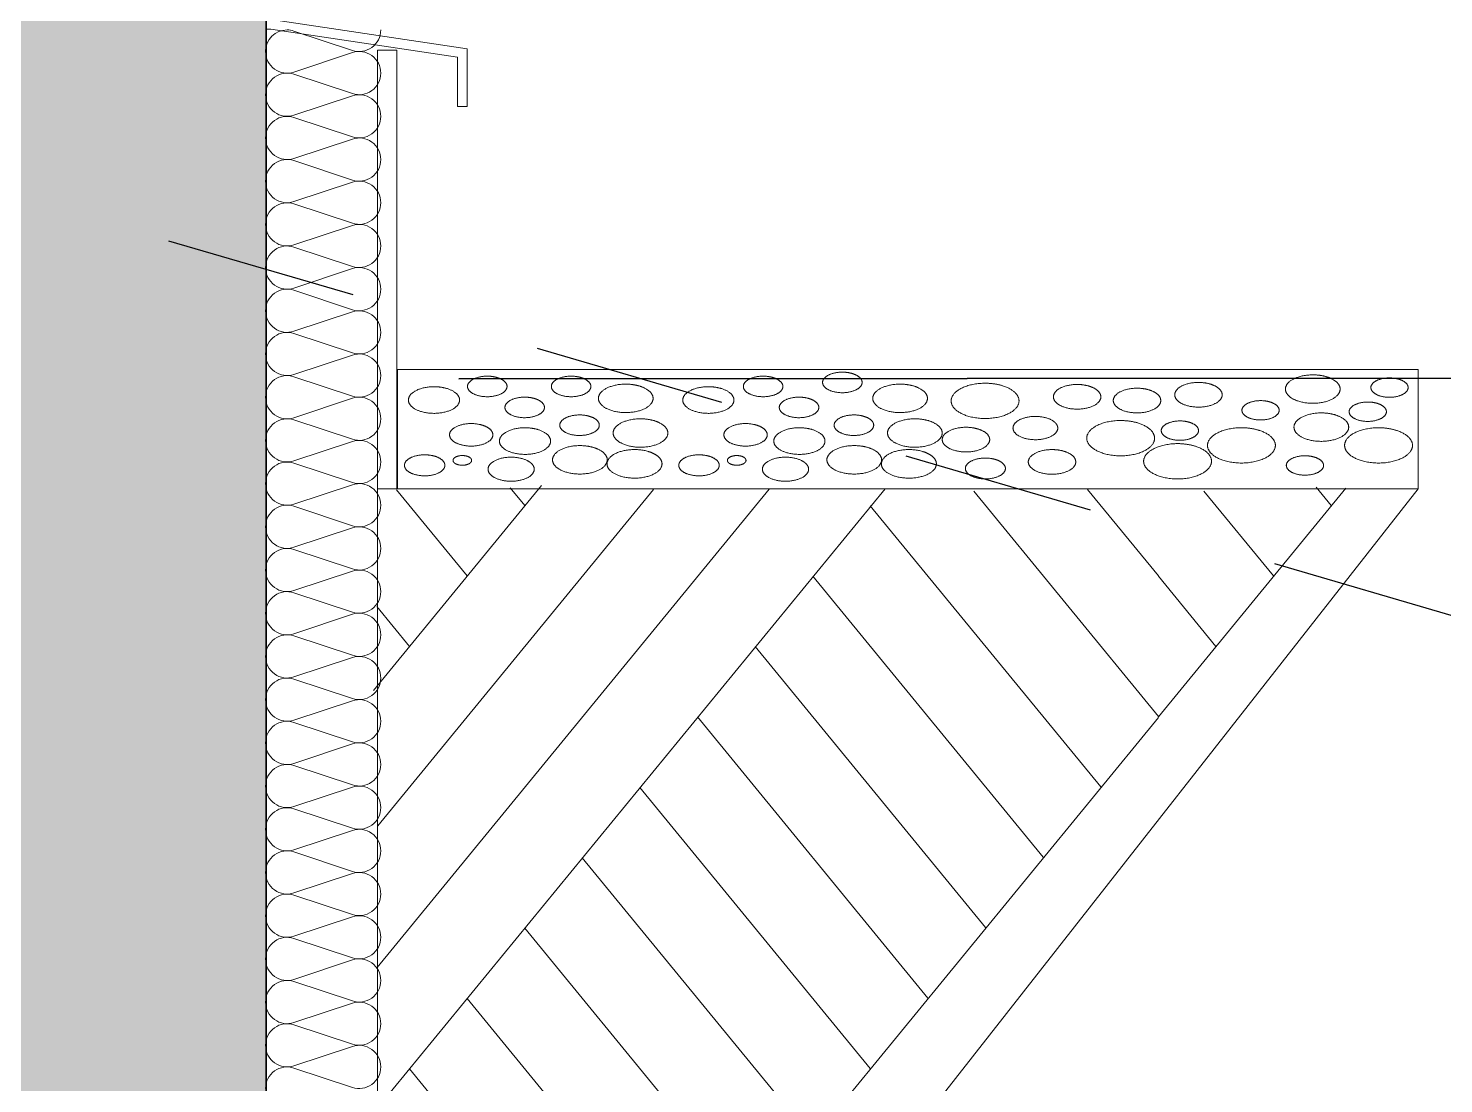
# Model space of a CAD drawing. Header units: metres. Extents: x 1838950 to 1842843, y 5171318 to 5174224.
# Drawn here: x 1841251.229 to 1841251.966, y 5171388.146 to 5171388.695 of the extents above; entities that cross this region are included whole.
import ezdxf

# ---------------------------------------------------------------- set-up
doc = ezdxf.new("R2010")
doc.units = ezdxf.units.M
doc.header["$LTSCALE"] = 0.0254
doc.linetypes.add('Style de ligne -1', pattern=[0.83328, 0.41656, -0.41672])
doc.layers.add('00 CHAZAL Coupe A.5', color=7, linetype='Continuous', lineweight=18)
pattern_1 = [(50.65305361774082, (8059.757221332406, -2728.567704676524), (-1.509903313490213e-14, -0.5122827593257352), [0.4731751334219834, -0.1892700533688393]), (50.65305361774082, (8059.757940061264, -2728.713443928244), (-1.509903313490213e-14, -0.5122827593257352), [0.6613115713791904, -0.001133615411632309]), (50.65305361774082, (8059.757221332406, -2728.641013378045), (-1.509903313490213e-14, -0.5122827593257352), [0.5678101601064032, -0.09463502668441956]), (50.65305361774082, (8059.757221332406, -2728.494395975003), (-1.509903313490213e-14, -0.5122827593257352), [0.3785401067375638, -0.2839050800532589]), (-50.65305361774424, (8059.937221332407, -2728.201161168918), (-1.521005543736464e-14, -0.5122827593257351), [0.04731751334215243, -0.6151276734486701]), (-50.65305361774424, (8059.877221332406, -2728.201161168918), (-1.521005543736464e-14, -0.5122827593257351), [0.09463502668433356, -0.5678101601064891]), (-50.65305361774424, (8059.817402645686, -2728.201161168918), (-1.521005543736464e-14, -0.5122827593257351), [0.1416665635761309, -0.5207786232146918]), (-50.65305361774424, (8059.757221332406, -2728.201161168918), (-1.521005543736464e-14, -0.5122827593257351), [0.189270053368868, -0.4731751334219547]), (50.65305361774082, (8060.057940061264, -2728.713443928244), (-1.509903313490213e-14, -0.5122827593257352), [0.1881364379569775, -0.4743087488338453]), (50.65305361774082, (8060.117940061264, -2728.713443928244), (-1.509903313490213e-14, -0.5122827593257352), [0.0935014112725578, -0.5689437755182649]), (50.65305361774082, (8059.997940061263, -2728.713443928244), (-1.509903313490213e-14, -0.5122827593257352), [0.2827714646414258, -0.3796737221493969]), (-50.65305361774424, (8060.147221332405, -2728.237815519679), (-1.521005543736464e-14, -0.5122827593257351), [0.04731751334223851, -0.6151276734485842]), (-50.65305361774424, (8060.117221332406, -2728.27446987044), (-1.509903313490213e-14, -0.5122827593257352), [0.09463502668444836, -0.5678101601063745]), (-50.65305361774424, (8060.087221332406, -2728.3111242212), (-1.521005543736464e-14, -0.5122827593257351), [0.1419525400266581, -0.5204926467641646]), (-50.65305361774424, (8060.057221332406, -2728.347778571961), (-1.521005543736464e-14, -0.5122827593257351), [0.1892700533688393, -0.4731751334219833]), (-50.65305361774424, (8060.027221332407, -2728.384432922721), (-1.521005543736464e-14, -0.5122827593257351), [0.1892700533688393, -0.4731751334219833]), (-50.65305361774424, (8059.997221332408, -2728.421087273482), (-1.521005543736464e-14, -0.5122827593257351), [0.1892700533688393, -0.4731751334219833]), (-50.65305361774424, (8059.967221332406, -2728.457741624243), (-1.521005543736464e-14, -0.5122827593257351), [0.1892700533688393, -0.4731751334219833]), (-50.65305361774424, (8059.757221332406, -2728.27446987044), (-1.521005543736464e-14, -0.5122827593257351), [0.1419525400265721, -0.5204926467642507]), (-50.65305361774424, (8059.937221332407, -2728.494395975003), (-1.521005543736464e-14, -0.5122827593257351), [0.1892700533688393, -0.4731751334219833]), (-50.65305361774424, (8059.757221332406, -2728.347778571961), (-1.521005543736464e-14, -0.5122827593257351), [0.09463502668436224, -0.5678101601064605]), (-50.65305361774424, (8059.907221332406, -2728.531050325763), (-1.521005543736464e-14, -0.5122827593257351), [0.189270053368868, -0.4731751334219547]), (-50.65305361774424, (8059.757221332406, -2728.421026853873), (-1.521005543736464e-14, -0.5122827593257351), [0.04735163323086336, -0.6150935535599593]), (-50.65305361774424, (8059.877233693841, -2728.567689573179), (-1.521005543736464e-14, -0.5122827593257351), [0.1881171744056359, -0.4743280123851868]), (-50.65305361774424, (8059.757221332406, -2728.494274046663), (-1.521005543736464e-14, -0.5122827593257351), [7.868063800792081e-05, -0.6623665061528148]), (-50.65305361774424, (8059.847249837937, -2728.604324198891), (-1.521005543736464e-14, -0.5122827593257351), [0.1407969775376725, -0.5216482092531503]), (-50.65305361774424, (8059.817229476649, -2728.641003427315), (-1.509903313490213e-14, -0.5122827593257352), [0.09350156426443379, -0.5689436225263891]), (-50.65305361774424, (8059.787226584606, -2728.677661311606), (-1.521005543736464e-14, -0.5122827593257351), [0.04618813863281792, -0.6162570481580049])]

# ---------------------------------------------------------------- blocks, each defined once
blk = doc.blocks.new('Groupe-1873-1')
at = {"layer": '00 CHAZAL Coupe A.5', "color": 7, "linetype": 'Continuous', "lineweight": 13, "flags": 128}
blk.add_lwpolyline([(1841251.952951899, 5171388.455577807), (1841251.421362601, 5171388.455577807), (1841251.421362601, 5171388.517577806), (1841251.952951899, 5171388.517577806)], close=True, dxfattribs=at)
at = {"layer": '00 CHAZAL Coupe A.5', "color": 7, "linetype": 'Continuous', "lineweight": 13}
for points, knots in [([(1841251.472406542, 5171388.513681469), (1841251.469905363, 5171388.514285852), (1841251.464410933, 5171388.514032044), (1841251.459896663, 5171388.512383666), (1841251.457572145, 5171388.509782403), (1841251.458060234, 5171388.506925261), (1841251.461230145, 5171388.504577806), (1841251.466232503, 5171388.503369041), (1841251.471726933, 5171388.503622849), (1841251.476241203, 5171388.505271226), (1841251.478565721, 5171388.50787249), (1841251.478077633, 5171388.510729633), (1841251.474907721, 5171388.513077087), (1841251.472406542, 5171388.513681469)], [0, 0, 0, 0.08333333200956265, 0.1666666640191253, 0.249999996028688, 0.3333333280382506, 0.4166666600478131, 0.4999999920573758, 0.5833333240669385, 0.6666666560765011, 0.7499999880860637, 0.8333333200956264, 0.916666652105189, 1, 1, 1]), ([(1841251.516070702, 5171388.513681469), (1841251.513569523, 5171388.514285852), (1841251.508075094, 5171388.514032044), (1841251.503560823, 5171388.512383666), (1841251.501236305, 5171388.509782403), (1841251.501724394, 5171388.506925261), (1841251.504894304, 5171388.504577806), (1841251.509896663, 5171388.503369041), (1841251.515391093, 5171388.503622849), (1841251.519905363, 5171388.505271226), (1841251.522229881, 5171388.50787249), (1841251.521741793, 5171388.510729633), (1841251.518571881, 5171388.513077087), (1841251.516070702, 5171388.513681469)], [0, 0, 0, 0.08333333066026849, 0.166666661320537, 0.2499999919808055, 0.333333322641074, 0.4166666533013425, 0.4999999839616111, 0.5833333146218798, 0.6666666452821484, 0.749999975942417, 0.8333333066026855, 0.9166666372629539, 1, 1, 1]), ([(1841251.61607306, 5171388.513681469), (1841251.613571881, 5171388.514285852), (1841251.608077452, 5171388.514032044), (1841251.603563181, 5171388.512383666), (1841251.601238663, 5171388.509782403), (1841251.601726752, 5171388.506925261), (1841251.604896663, 5171388.504577806), (1841251.609899021, 5171388.503369041), (1841251.615393451, 5171388.503622849), (1841251.619907721, 5171388.505271226), (1841251.622232239, 5171388.50787249), (1841251.621744151, 5171388.510729633), (1841251.618574239, 5171388.513077087), (1841251.61607306, 5171388.513681469)], [0, 0, 0, 0.0833333313349158, 0.1666666626698316, 0.2499999940047475, 0.3333333253396632, 0.416666656674579, 0.4999999880094948, 0.5833333193444106, 0.6666666506793264, 0.7499999820142422, 0.8333333133491581, 0.9166666446840738, 1, 1, 1]), ([(1841251.657323487, 5171388.515774576), (1841251.654822308, 5171388.516378959), (1841251.649327878, 5171388.51612515), (1841251.644813608, 5171388.514476772), (1841251.64248909, 5171388.511875509), (1841251.642977179, 5171388.509018367), (1841251.64614709, 5171388.506670913), (1841251.651149448, 5171388.505462146), (1841251.656643878, 5171388.505715956), (1841251.661158148, 5171388.507364334), (1841251.663482666, 5171388.509965596), (1841251.662994578, 5171388.51282274), (1841251.659824666, 5171388.515170192), (1841251.657323487, 5171388.515774576)], [0, 0, 0, 0.08333333200956265, 0.1666666640191253, 0.249999996028688, 0.3333333280382506, 0.4166666600478132, 0.4999999920573759, 0.5833333240669385, 0.6666666560765012, 0.7499999880860639, 0.8333333200956266, 0.9166666521051893, 1, 1, 1]), ([(1841251.90376971, 5171388.514226995), (1841251.900282933, 5171388.51503284), (1841251.892693981, 5171388.514615454), (1841251.886523082, 5171388.512280831), (1841251.883423725, 5171388.508654532), (1841251.884226381, 5171388.504708222), (1841251.888715976, 5171388.501499309), (1841251.895689529, 5171388.499887622), (1841251.903278481, 5171388.500305008), (1841251.909449379, 5171388.50263963), (1841251.912548736, 5171388.506265929), (1841251.911746081, 5171388.510212239), (1841251.907256486, 5171388.513421152), (1841251.90376971, 5171388.514226995)], [0, 0, 0, 0.08333333193764914, 0.1666666638752983, 0.2499999958129474, 0.3333333277505966, 0.4166666596882458, 0.4999999916258951, 0.5833333235635444, 0.6666666555011936, 0.749999987438843, 0.8333333193764922, 0.9166666513141415, 1, 1, 1]), ([(1841251.443215086, 5171388.508524519), (1841251.43972831, 5171388.50892744), (1841251.432914196, 5171388.507812173), (1841251.428085359, 5171388.505074629), (1841251.426535681, 5171388.50144833), (1841251.428680397, 5171388.497904941), (1841251.433944831, 5171388.495393911), (1841251.440918384, 5171388.494588067), (1841251.447732498, 5171388.495703335), (1841251.452561335, 5171388.498440879), (1841251.454111013, 5171388.502067178), (1841251.451966298, 5171388.505610567), (1841251.446701863, 5171388.508121598), (1841251.443215086, 5171388.508524519)], [0, 0, 0, 0.08333333286809158, 0.1666666657361832, 0.2499999986042747, 0.3333333314723662, 0.4166666643404577, 0.4999999972085493, 0.5833333300766409, 0.6666666629447324, 0.7499999958128241, 0.8333333286809158, 0.9166666615490073, 1, 1, 1]), ([(1841251.586099776, 5171388.508524519), (1841251.582612999, 5171388.50892744), (1841251.575798886, 5171388.507812173), (1841251.570970048, 5171388.505074629), (1841251.56942037, 5171388.50144833), (1841251.571565086, 5171388.497904941), (1841251.576829521, 5171388.495393911), (1841251.583803074, 5171388.494588067), (1841251.590617187, 5171388.495703335), (1841251.595446024, 5171388.498440879), (1841251.596995702, 5171388.502067178), (1841251.594850987, 5171388.505610567), (1841251.589586552, 5171388.508121598), (1841251.586099776, 5171388.508524519)], [0, 0, 0, 0.0833333323556659, 0.1666666647113318, 0.2499999970669977, 0.3333333294226636, 0.4166666617783296, 0.4999999941339956, 0.5833333264896615, 0.6666666588453274, 0.7499999912009934, 0.8333333235566593, 0.9166666559123252, 1, 1, 1]), ([(1841251.779608532, 5171388.509448142), (1841251.776509175, 5171388.510052525), (1841251.769978672, 5171388.50948766), (1841251.764866224, 5171388.507300517), (1841251.762541707, 5171388.50407714), (1841251.763627973, 5171388.500681232), (1841251.767833957, 5171388.498022721), (1841251.77403267, 5171388.496813956), (1841251.780563173, 5171388.497378821), (1841251.78567562, 5171388.499565964), (1841251.788000139, 5171388.50278934), (1841251.786913873, 5171388.506185248), (1841251.782707888, 5171388.508843759), (1841251.779608532, 5171388.509448142)], [0, 0, 0, 0.08333333475563137, 0.1666666695112627, 0.250000004266894, 0.3333333390225254, 0.4166666737781567, 0.5000000085337882, 0.5833333432894197, 0.6666666780450511, 0.7500000128006824, 0.8333333475563139, 0.9166666823119455, 1, 1, 1]), ([(1841251.810794615, 5171388.507502197), (1841251.807695258, 5171388.50810658), (1841251.801164756, 5171388.507541713), (1841251.796052308, 5171388.505354571), (1841251.79372779, 5171388.502131194), (1841251.794814056, 5171388.498735285), (1841251.79902004, 5171388.496076776), (1841251.805218753, 5171388.494868009), (1841251.811749256, 5171388.495432876), (1841251.816861704, 5171388.497620018), (1841251.819186222, 5171388.500843395), (1841251.818099957, 5171388.504239304), (1841251.813893972, 5171388.506897814), (1841251.810794615, 5171388.507502197)], [0, 0, 0, 0.08333333389588185, 0.1666666677917637, 0.2500000016876456, 0.3333333355835274, 0.4166666694794093, 0.5000000033752912, 0.5833333372711731, 0.6666666711670549, 0.7500000050629368, 0.8333333389588187, 0.9166666728547005, 1, 1, 1]), ([(1841251.842794615, 5171388.510502197), (1841251.839695258, 5171388.51110658), (1841251.833164755, 5171388.510541714), (1841251.828052308, 5171388.508354572), (1841251.82572779, 5171388.505131194), (1841251.826814056, 5171388.501735286), (1841251.83102004, 5171388.499076775), (1841251.837218753, 5171388.49786801), (1841251.843749256, 5171388.498432876), (1841251.848861704, 5171388.500620018), (1841251.851186222, 5171388.503843394), (1841251.850099957, 5171388.507239304), (1841251.845893972, 5171388.509897814), (1841251.842794615, 5171388.510502197)], [0, 0, 0, 0.08333333389588185, 0.1666666677917637, 0.2500000016876456, 0.3333333355835274, 0.4166666694794093, 0.5000000033752912, 0.5833333372711731, 0.6666666711670549, 0.7500000050629368, 0.8333333389588187, 0.9166666728547005, 1, 1, 1]), ([(1841251.491897881, 5171388.502760571), (1841251.489396702, 5171388.503364955), (1841251.483902273, 5171388.503111146), (1841251.479388002, 5171388.501462769), (1841251.477063484, 5171388.498861506), (1841251.477551573, 5171388.496004362), (1841251.480721484, 5171388.493656909), (1841251.485723842, 5171388.492448142), (1841251.491218272, 5171388.492701952), (1841251.495732542, 5171388.494350328), (1841251.49805706, 5171388.496951591), (1841251.497568972, 5171388.499808735), (1841251.49439906, 5171388.502156189), (1841251.491897881, 5171388.502760571)], [0, 0, 0, 0.08333333400798004, 0.1666666680159601, 0.2500000020239401, 0.3333333360319202, 0.4166666700399002, 0.5000000040478801, 0.5833333380558602, 0.6666666720638402, 0.7500000060718203, 0.8333333400798002, 0.9166666740877801, 1, 1, 1]), ([(1841251.930969661, 5171388.50018032), (1841251.928645143, 5171388.500784703), (1841251.923456701, 5171388.500622759), (1841251.919119093, 5171388.499133497), (1841251.916794575, 5171388.496715966), (1841251.917106001, 5171388.494017937), (1841251.919969925, 5171388.491762349), (1841251.924618961, 5171388.490553583), (1841251.929807402, 5171388.490715528), (1841251.934145011, 5171388.492204788), (1841251.936469529, 5171388.494622321), (1841251.936158102, 5171388.497320347), (1841251.933294178, 5171388.499575936), (1841251.930969661, 5171388.50018032)], [0, 0, 0, 0.08333333261973704, 0.1666666652394741, 0.2499999978592111, 0.3333333304789481, 0.4166666630986852, 0.4999999957184222, 0.5833333283381592, 0.6666666609578963, 0.7499999935776333, 0.8333333261973703, 0.9166666588171074, 1, 1, 1]), ([(1841251.466929944, 5171388.488147363), (1841251.464605427, 5171388.489154669), (1841251.458642145, 5171388.489690606), (1841251.452962476, 5171388.488604266), (1841251.449088279, 5171388.486186734), (1841251.448057645, 5171388.483085784), (1841251.450146729, 5171388.480132314), (1841251.454795765, 5171388.478117704), (1841251.460759046, 5171388.477581767), (1841251.466438716, 5171388.478668106), (1841251.470312911, 5171388.481085639), (1841251.471343546, 5171388.484186588), (1841251.469254461, 5171388.487140058), (1841251.466929944, 5171388.488147363)], [0, 0, 0, 0.08333333685109348, 0.166666673702187, 0.2500000105532804, 0.3333333474043739, 0.4166666842554673, 0.5000000211065608, 0.5833333579576545, 0.6666666948087481, 0.7500000316598417, 0.8333333685109354, 0.916666705362029, 1, 1, 1]), ([(1841251.520468188, 5171388.493503144), (1841251.517967009, 5171388.494107528), (1841251.512472579, 5171388.493853718), (1841251.507958309, 5171388.492205341), (1841251.505633791, 5171388.489604078), (1841251.50612188, 5171388.486746935), (1841251.50929179, 5171388.484399481), (1841251.514294149, 5171388.483190714), (1841251.519788579, 5171388.483444525), (1841251.524302849, 5171388.485092902), (1841251.526627367, 5171388.487694165), (1841251.526139279, 5171388.490551308), (1841251.522969367, 5171388.49289876), (1841251.520468188, 5171388.493503144)], [0, 0, 0, 0.08333333465710381, 0.1666666693142076, 0.2500000039713114, 0.3333333386284152, 0.4166666732855189, 0.5000000079426228, 0.5833333425997267, 0.6666666772568306, 0.7500000119139344, 0.8333333465710382, 0.916666681228142, 1, 1, 1]), ([(1841251.609814633, 5171388.488147363), (1841251.607490116, 5171388.489154669), (1841251.601526835, 5171388.489690606), (1841251.595847165, 5171388.488604266), (1841251.591972969, 5171388.486186734), (1841251.590942334, 5171388.483085784), (1841251.593031419, 5171388.480132314), (1841251.597680454, 5171388.478117704), (1841251.603643735, 5171388.477581767), (1841251.609323405, 5171388.478668106), (1841251.6131976, 5171388.481085639), (1841251.614228235, 5171388.484186588), (1841251.61213915, 5171388.487140058), (1841251.609814633, 5171388.488147363)], [0, 0, 0, 0.08333333632250872, 0.1666666726450174, 0.2500000089675261, 0.3333333452900347, 0.4166666816125434, 0.5000000179350521, 0.5833333542575608, 0.6666666905800696, 0.7500000269025782, 0.8333333632250869, 0.9166666995475956, 1, 1, 1]), ([(1841251.663352877, 5171388.493503144), (1841251.660851698, 5171388.494107528), (1841251.655357269, 5171388.493853718), (1841251.650842998, 5171388.492205341), (1841251.64851848, 5171388.489604078), (1841251.649006569, 5171388.486746935), (1841251.65217648, 5171388.484399481), (1841251.657178838, 5171388.483190714), (1841251.662673268, 5171388.483444525), (1841251.667187538, 5171388.485092902), (1841251.669512056, 5171388.487694165), (1841251.669023968, 5171388.490551308), (1841251.665854056, 5171388.49289876), (1841251.663352877, 5171388.493503144)], [0, 0, 0, 0.08333333533175041, 0.1666666706635008, 0.2500000059952512, 0.3333333413270017, 0.416666676658752, 0.5000000119905023, 0.5833333473222527, 0.6666666826540031, 0.7500000179857534, 0.8333333533175039, 0.9166666886492542, 1, 1, 1]), ([(1841251.696539211, 5171388.491345697), (1841251.693052435, 5171388.492151542), (1841251.685463483, 5171388.491734155), (1841251.679292585, 5171388.489399532), (1841251.676193228, 5171388.485773235), (1841251.676995882, 5171388.481826924), (1841251.681485477, 5171388.478618012), (1841251.688459031, 5171388.477006323), (1841251.696047982, 5171388.47742371), (1841251.702218881, 5171388.479758332), (1841251.705318238, 5171388.483384631), (1841251.704515583, 5171388.487330941), (1841251.700025988, 5171388.490539853), (1841251.696539211, 5171388.491345697)], [0, 0, 0, 0.08333333382150934, 0.1666666676430187, 0.250000001464528, 0.3333333352860373, 0.4166666691075466, 0.5000000029290559, 0.5833333367505652, 0.6666666705720744, 0.7500000043935838, 0.8333333382150931, 0.9166666720366025, 1, 1, 1]), ([(1841251.763638107, 5171388.490165695), (1841251.762088428, 5171388.491575922), (1841251.75669237, 5171388.493212663), (1841251.750445479, 5171388.493227127), (1841251.745021604, 5171388.491615439), (1841251.741874069, 5171388.488809449), (1841251.741846254, 5171388.48556102), (1841251.74494561, 5171388.482740565), (1841251.75034167, 5171388.481103824), (1841251.756588561, 5171388.48108936), (1841251.762012436, 5171388.482701048), (1841251.76515997, 5171388.485507038), (1841251.765187786, 5171388.488755467), (1841251.763638107, 5171388.490165695)], [0, 0, 0, 0.08333333741926333, 0.1666666748385267, 0.2500000122577901, 0.3333333496770535, 0.4166666870963168, 0.5000000245155801, 0.5833333619348433, 0.6666666993541066, 0.7500000367733699, 0.8333333741926332, 0.9166667116118966, 1, 1, 1]), ([(1841251.802275709, 5171388.490794658), (1841251.797685229, 5171388.491399041), (1841251.788572026, 5171388.49005878), (1841251.781968455, 5171388.486528614), (1841251.779643937, 5171388.481754448), (1841251.782221326, 5171388.477015516), (1841251.789010011, 5171388.47358161), (1841251.798190972, 5171388.472372845), (1841251.807304174, 5171388.473713106), (1841251.813907745, 5171388.477243271), (1841251.816232263, 5171388.482017437), (1841251.813654874, 5171388.486756369), (1841251.806866189, 5171388.490190274), (1841251.802275709, 5171388.490794658)], [0, 0, 0, 0.08333333372173418, 0.1666666674434684, 0.2500000011652024, 0.3333333348869366, 0.4166666686086707, 0.5000000023304049, 0.5833333360521391, 0.6666666697738732, 0.7500000034956075, 0.8333333372173416, 0.9166666709390758, 1, 1, 1]), ([(1841251.833119459, 5171388.490340837), (1841251.830794941, 5171388.490945221), (1841251.8256065, 5171388.490783277), (1841251.821268891, 5171388.489294016), (1841251.818944373, 5171388.486876483), (1841251.8192558, 5171388.484178456), (1841251.822119724, 5171388.481922868), (1841251.826768759, 5171388.480714101), (1841251.8319572, 5171388.480876045), (1841251.836294809, 5171388.482365306), (1841251.838619326, 5171388.484782839), (1841251.838307901, 5171388.487480867), (1841251.835443977, 5171388.489736454), (1841251.833119459, 5171388.490340837)], [0, 0, 0, 0.08333333558140874, 0.1666666711628174, 0.2500000067442262, 0.3333333423256348, 0.4166666779070435, 0.5000000134884522, 0.5833333490698609, 0.6666666846512695, 0.7500000202326782, 0.833333355814087, 0.9166666913954956, 1, 1, 1]), ([(1841251.908225071, 5171388.494414578), (1841251.904738295, 5171388.495220422), (1841251.897149343, 5171388.494803036), (1841251.890978444, 5171388.492468413), (1841251.887879087, 5171388.488842116), (1841251.888681742, 5171388.484895804), (1841251.893171338, 5171388.481686893), (1841251.900144891, 5171388.480075204), (1841251.907733842, 5171388.48049259), (1841251.913904741, 5171388.482827214), (1841251.917004098, 5171388.486453511), (1841251.916201443, 5171388.490399822), (1841251.911711848, 5171388.493608735), (1841251.908225071, 5171388.494414578)], [0, 0, 0, 0.08333333472901715, 0.1666666694580343, 0.2500000041870514, 0.3333333389160686, 0.4166666736450857, 0.500000008374103, 0.5833333431031201, 0.6666666778321375, 0.7500000125611548, 0.833333347290172, 0.9166666820191893, 1, 1, 1]), ([(1841251.49062515, 5171388.487158244), (1841251.487138374, 5171388.487561165), (1841251.48032426, 5171388.486445898), (1841251.475495423, 5171388.483708354), (1841251.473945745, 5171388.480082056), (1841251.476090461, 5171388.476538667), (1841251.481354895, 5171388.474027636), (1841251.488328448, 5171388.473221791), (1841251.495142562, 5171388.474337059), (1841251.499971399, 5171388.477074604), (1841251.501521077, 5171388.480700902), (1841251.499376362, 5171388.484244291), (1841251.494111927, 5171388.486755322), (1841251.49062515, 5171388.487158244)], [0, 0, 0, 0.08333333431100069, 0.1666666686220014, 0.2500000029330021, 0.3333333372440027, 0.4166666715550034, 0.500000005866004, 0.5833333401770046, 0.6666666744880053, 0.7500000087990059, 0.8333333431100064, 0.9166666774210069, 1, 1, 1]), ([(1841251.63350984, 5171388.487158244), (1841251.630023063, 5171388.487561165), (1841251.62320895, 5171388.486445898), (1841251.618380112, 5171388.483708354), (1841251.616830434, 5171388.480082056), (1841251.61897515, 5171388.476538667), (1841251.624239584, 5171388.474027636), (1841251.631213137, 5171388.473221791), (1841251.638027251, 5171388.474337059), (1841251.642856088, 5171388.477074604), (1841251.644405766, 5171388.480700902), (1841251.642261051, 5171388.484244291), (1841251.636996616, 5171388.486755322), (1841251.63350984, 5171388.487158244)], [0, 0, 0, 0.08333333379857508, 0.1666666675971502, 0.2500000013957252, 0.3333333351943003, 0.4166666689928752, 0.5000000027914503, 0.5833333365900254, 0.6666666703886005, 0.7500000041871756, 0.8333333379857507, 0.9166666717843257, 1, 1, 1]), ([(1841251.721707888, 5171388.487158244), (1841251.718608532, 5171388.487762626), (1841251.712078028, 5171388.48719776), (1841251.70696558, 5171388.485010617), (1841251.704641063, 5171388.481787242), (1841251.705727328, 5171388.478391333), (1841251.709933313, 5171388.475732822), (1841251.716132027, 5171388.474524057), (1841251.722662529, 5171388.475088922), (1841251.727774977, 5171388.477276064), (1841251.730099495, 5171388.480499441), (1841251.72901323, 5171388.483895349), (1841251.724807244, 5171388.486553861), (1841251.721707888, 5171388.487158244)], [0, 0, 0, 0.08333333475563134, 0.1666666695112627, 0.250000004266894, 0.3333333390225254, 0.4166666737781568, 0.5000000085337882, 0.5833333432894195, 0.6666666780450509, 0.7500000128006824, 0.8333333475563138, 0.9166666823119454, 1, 1, 1]), ([(1841251.865171039, 5171388.487044605), (1841251.860580559, 5171388.487648988), (1841251.851467355, 5171388.486308727), (1841251.844863785, 5171388.482778561), (1841251.842539267, 5171388.478004395), (1841251.845116656, 5171388.473265463), (1841251.851905341, 5171388.469831558), (1841251.8610863, 5171388.468622793), (1841251.870199503, 5171388.469963052), (1841251.876803074, 5171388.473493219), (1841251.879127592, 5171388.478267386), (1841251.876550204, 5171388.483006317), (1841251.869761518, 5171388.486440222), (1841251.865171039, 5171388.487044605)], [0, 0, 0, 0.08333333372173418, 0.1666666674434684, 0.2500000011652025, 0.3333333348869367, 0.4166666686086709, 0.5000000023304051, 0.5833333360521392, 0.6666666697738735, 0.7500000034956076, 0.8333333372173418, 0.9166666709390758, 1, 1, 1]), ([(1841251.522088297, 5171388.477384027), (1841251.51860152, 5171388.478189872), (1841251.511012568, 5171388.477772485), (1841251.50484167, 5171388.475437863), (1841251.501742313, 5171388.471811565), (1841251.502544967, 5171388.467865255), (1841251.507034563, 5171388.464656342), (1841251.514008116, 5171388.463044653), (1841251.521597069, 5171388.46346204), (1841251.527767966, 5171388.465796662), (1841251.530867324, 5171388.469422961), (1841251.530064669, 5171388.473369271), (1841251.525575073, 5171388.476578183), (1841251.522088297, 5171388.477384027)], [0, 0, 0, 0.08333333284515719, 0.1666666656903144, 0.2499999985354716, 0.3333333313806289, 0.4166666642257862, 0.4999999970709436, 0.5833333299161009, 0.6666666627612583, 0.7499999956064156, 0.8333333284515732, 0.9166666612967306, 1, 1, 1]), ([(1841251.554876448, 5171388.473781152), (1841251.552164511, 5171388.47519138), (1841251.544755361, 5171388.476223738), (1841251.537346211, 5171388.47519138), (1841251.531922336, 5171388.472370925), (1841251.52993706, 5171388.468518112), (1841251.531922336, 5171388.4646653), (1841251.537346211, 5171388.461844846), (1841251.544755361, 5171388.460812489), (1841251.552164511, 5171388.461844846), (1841251.557588385, 5171388.4646653), (1841251.559573662, 5171388.468518112), (1841251.557588385, 5171388.472370925), (1841251.554876448, 5171388.473781152)], [0, 0, 0, 0.08333333569996595, 0.1666666713999319, 0.2500000070998979, 0.3333333427998638, 0.4166666784998299, 0.5000000141997959, 0.5833333498997618, 0.6666666855997279, 0.7500000212996939, 0.83333335699966, 0.9166666926996261, 1, 1, 1]), ([(1841251.697761138, 5171388.473781152), (1841251.6950492, 5171388.47519138), (1841251.68764005, 5171388.476223738), (1841251.6802309, 5171388.47519138), (1841251.674807025, 5171388.472370925), (1841251.672821749, 5171388.468518112), (1841251.674807025, 5171388.4646653), (1841251.6802309, 5171388.461844846), (1841251.68764005, 5171388.460812489), (1841251.6950492, 5171388.461844846), (1841251.700473075, 5171388.4646653), (1841251.702458351, 5171388.468518112), (1841251.700473075, 5171388.472370925), (1841251.697761138, 5171388.473781152)], [0, 0, 0, 0.08333333604991626, 0.1666666720998325, 0.2500000081497487, 0.3333333441996648, 0.4166666802495809, 0.500000016299497, 0.5833333523494131, 0.6666666883993291, 0.7500000244492452, 0.8333333604991613, 0.9166666965490774, 1, 1, 1]), ([(1841251.766529847, 5171388.475537456), (1841251.76343049, 5171388.476141839), (1841251.756899987, 5171388.475576972), (1841251.75178754, 5171388.47338983), (1841251.749463022, 5171388.470166453), (1841251.750549288, 5171388.466770544), (1841251.754755272, 5171388.464112034), (1841251.760953985, 5171388.462903268), (1841251.767484488, 5171388.463468133), (1841251.772596936, 5171388.465655277), (1841251.774921454, 5171388.468878653), (1841251.773835188, 5171388.472274562), (1841251.769629203, 5171388.474933072), (1841251.766529847, 5171388.475537456)], [0, 0, 0, 0.08333333277078477, 0.1666666655415695, 0.2499999983123542, 0.3333333310831389, 0.4166666638539236, 0.4999999966247084, 0.5833333293954932, 0.6666666621662781, 0.7499999949370628, 0.8333333277078476, 0.9166666604786323, 1, 1, 1]), ([(1841251.438353718, 5171388.473018413), (1841251.43564178, 5171388.473421335), (1841251.430169728, 5171388.472708989), (1841251.42611573, 5171388.470669326), (1841251.424566051, 5171388.467848872), (1841251.425935928, 5171388.465003366), (1841251.429858302, 5171388.462895256), (1841251.435282176, 5171388.462089413), (1841251.440754229, 5171388.462801758), (1841251.444808226, 5171388.464841421), (1841251.446357905, 5171388.467661875), (1841251.444988029, 5171388.470507382), (1841251.441065655, 5171388.472615491), (1841251.438353718, 5171388.473018413)], [0, 0, 0, 0.0833333339883507, 0.1666666679767014, 0.250000001965052, 0.3333333359534026, 0.4166666699417532, 0.5000000039301038, 0.5833333379184544, 0.666666671906805, 0.7500000058951556, 0.8333333398835061, 0.9166666738718566, 1, 1, 1]), ([(1841251.459423939, 5171388.469196938), (1841251.460005068, 5171388.469801321), (1841251.459849355, 5171388.471150334), (1841251.458417393, 5171388.472278128), (1841251.456092875, 5171388.472882512), (1841251.453498654, 5171388.472801539), (1841251.45132985, 5171388.472056909), (1841251.450167592, 5171388.470848142), (1841251.450323304, 5171388.469499129), (1841251.451755267, 5171388.468371335), (1841251.454079784, 5171388.467766952), (1841251.456674005, 5171388.467847925), (1841251.45884281, 5171388.468592554), (1841251.459423939, 5171388.469196938)], [0, 0, 0, 0.08333333009177966, 0.1666666601835593, 0.249999990275339, 0.3333333203671187, 0.4166666504588983, 0.499999980550678, 0.5833333106424576, 0.6666666407342373, 0.749999970826017, 0.8333333009177967, 0.9166666310095763, 1, 1, 1]), ([(1841251.49062515, 5171388.469113537), (1841251.488881762, 5171388.470523763), (1841251.483150188, 5171388.472059774), (1841251.476709587, 5171388.471899768), (1841251.471285712, 5171388.470086619), (1841251.468331887, 5171388.467106159), (1841251.468639587, 5171388.463756999), (1841251.472126363, 5171388.460936544), (1841251.477857938, 5171388.459400535), (1841251.484298539, 5171388.459560541), (1841251.489722413, 5171388.46137369), (1841251.492676238, 5171388.46435415), (1841251.492368539, 5171388.46770331), (1841251.49062515, 5171388.469113537)], [0, 0, 0, 0.08333333725509465, 0.1666666745101893, 0.250000011765284, 0.3333333490203786, 0.4166666862754734, 0.500000023530568, 0.5833333607856629, 0.6666666980407577, 0.7500000352958526, 0.8333333725509473, 0.9166667098060423, 1, 1, 1]), ([(1841251.581238407, 5171388.473018413), (1841251.578526469, 5171388.473421335), (1841251.573054417, 5171388.472708989), (1841251.569000419, 5171388.470669326), (1841251.567450741, 5171388.467848872), (1841251.568820617, 5171388.465003366), (1841251.572742991, 5171388.462895256), (1841251.578166866, 5171388.462089413), (1841251.583638918, 5171388.462801758), (1841251.587692916, 5171388.464841421), (1841251.589242594, 5171388.467661875), (1841251.587872718, 5171388.470507382), (1841251.583950344, 5171388.472615491), (1841251.581238407, 5171388.473018413)], [0, 0, 0, 0.08333333267831593, 0.1666666653566319, 0.2499999980349478, 0.3333333307132637, 0.4166666633915797, 0.4999999960698958, 0.5833333287482119, 0.666666661426528, 0.7499999941048441, 0.8333333267831602, 0.9166666594614763, 1, 1, 1]), ([(1841251.602308628, 5171388.469196938), (1841251.602889758, 5171388.469801321), (1841251.602734045, 5171388.471150334), (1841251.601302083, 5171388.472278128), (1841251.598977565, 5171388.472882512), (1841251.596383344, 5171388.472801539), (1841251.59421454, 5171388.472056909), (1841251.593052281, 5171388.470848142), (1841251.593207994, 5171388.469499129), (1841251.594639956, 5171388.468371335), (1841251.596964473, 5171388.467766952), (1841251.599558694, 5171388.467847925), (1841251.601727499, 5171388.468592554), (1841251.602308628, 5171388.469196938)], [0, 0, 0, 0.08333333282341134, 0.1666666656468226, 0.2499999984702339, 0.3333333312936452, 0.4166666641170564, 0.4999999969404676, 0.5833333297638787, 0.66666666258729, 0.7499999954107011, 0.8333333282341123, 0.9166666610575235, 1, 1, 1]), ([(1841251.63350984, 5171388.469113537), (1841251.631766451, 5171388.470523763), (1841251.626034877, 5171388.472059774), (1841251.619594276, 5171388.471899768), (1841251.614170401, 5171388.470086619), (1841251.611216577, 5171388.467106159), (1841251.611524276, 5171388.463756999), (1841251.615011053, 5171388.460936544), (1841251.620742628, 5171388.459400535), (1841251.627183228, 5171388.459560541), (1841251.632607102, 5171388.46137369), (1841251.635560928, 5171388.46435415), (1841251.635253228, 5171388.46770331), (1841251.63350984, 5171388.469113537)], [0, 0, 0, 0.08333333725509467, 0.1666666745101893, 0.250000011765284, 0.3333333490203787, 0.4166666862754734, 0.5000000235305682, 0.583333360785663, 0.6666666980407578, 0.7500000352958526, 0.8333333725509474, 0.9166667098060423, 1, 1, 1]), ([(1841251.733274844, 5171388.470617263), (1841251.730950327, 5171388.471423106), (1841251.725374466, 5171388.471610104), (1841251.720365827, 5171388.470322303), (1841251.71726647, 5171388.467904771), (1841251.716906866, 5171388.465005282), (1841251.71938337, 5171388.462400753), (1841251.724032405, 5171388.460789066), (1841251.729608267, 5171388.460602068), (1841251.734616906, 5171388.461889869), (1841251.737716263, 5171388.4643074), (1841251.738075866, 5171388.467206889), (1841251.735599362, 5171388.469811418), (1841251.733274844, 5171388.470617263)], [0, 0, 0, 0.0833333360041678, 0.1666666720083356, 0.2500000080125034, 0.3333333440166714, 0.4166666800208392, 0.5000000160250072, 0.5833333520291752, 0.6666666880333432, 0.7500000240375111, 0.833333360041679, 0.9166666960458469, 1, 1, 1]), ([(1841251.898247362, 5171388.472204542), (1841251.895922845, 5171388.472808925), (1841251.890734403, 5171388.472646982), (1841251.886396794, 5171388.47115772), (1841251.884072277, 5171388.468740189), (1841251.884383703, 5171388.466042161), (1841251.887247627, 5171388.463786572), (1841251.891896663, 5171388.462577807), (1841251.897085103, 5171388.46273975), (1841251.901422712, 5171388.464229012), (1841251.903747231, 5171388.466646544), (1841251.903435804, 5171388.469344571), (1841251.900571879, 5171388.47160016), (1841251.898247362, 5171388.472204542)], [0, 0, 0, 0.08333333261973692, 0.1666666652394738, 0.2499999978592108, 0.3333333304789479, 0.4166666630986849, 0.4999999957184219, 0.5833333283381589, 0.666666660957896, 0.749999993577633, 0.8333333261973701, 0.9166666588171073, 1, 1, 1])]:
    blk.add_open_spline(points, degree=2, knots=knots, dxfattribs=at)
for points in [[(1841251.942290295, 5171388.512750334), (1841251.939965777, 5171388.513354717), (1841251.934777336, 5171388.513192773), (1841251.930439728, 5171388.511703512), (1841251.92811521, 5171388.509285979), (1841251.928426636, 5171388.506587951), (1841251.931290559, 5171388.504332363), (1841251.935939595, 5171388.503123598), (1841251.941128036, 5171388.503285541), (1841251.945465645, 5171388.504774803), (1841251.947790163, 5171388.507192335), (1841251.947478736, 5171388.509890363), (1841251.944614812, 5171388.512145951), (1841251.942290295, 5171388.512750334)], [(1841251.545970469, 5171388.509394307), (1841251.542483692, 5171388.510200151), (1841251.53489474, 5171388.509782765), (1841251.528723842, 5171388.507448142), (1841251.525624485, 5171388.503821844), (1841251.526427139, 5171388.499875533), (1841251.530916734, 5171388.496666621), (1841251.537890288, 5171388.495054933), (1841251.54547924, 5171388.495472319), (1841251.551650138, 5171388.497806942), (1841251.554749495, 5171388.50143324), (1841251.553946841, 5171388.505379551), (1841251.549457245, 5171388.508588463), (1841251.545970469, 5171388.509394307)], [(1841251.688855158, 5171388.509394307), (1841251.685368382, 5171388.510200151), (1841251.677779429, 5171388.509782765), (1841251.671608532, 5171388.507448142), (1841251.668509174, 5171388.503821844), (1841251.669311829, 5171388.499875533), (1841251.673801424, 5171388.496666621), (1841251.680774977, 5171388.495054933), (1841251.688363929, 5171388.495472319), (1841251.694534827, 5171388.497806942), (1841251.697634185, 5171388.50143324), (1841251.69683153, 5171388.505379551), (1841251.692341934, 5171388.508588463), (1841251.688855158, 5171388.509394307)], [(1841251.731662915, 5171388.510227284), (1841251.727072435, 5171388.510831667), (1841251.717959232, 5171388.509491406), (1841251.711355662, 5171388.505961241), (1841251.709031143, 5171388.501187075), (1841251.711608532, 5171388.496448142), (1841251.718397217, 5171388.493014238), (1841251.727578177, 5171388.491805471), (1841251.73669138, 5171388.493145732), (1841251.743294951, 5171388.496675897), (1841251.745619468, 5171388.501450064), (1841251.74304208, 5171388.506188996), (1841251.736253395, 5171388.509622901), (1841251.731662915, 5171388.510227284)], [(1841251.63478257, 5171388.502760571), (1841251.632281391, 5171388.503364955), (1841251.626786962, 5171388.503111146), (1841251.622272691, 5171388.501462769), (1841251.619948173, 5171388.498861506), (1841251.620436263, 5171388.496004362), (1841251.623606173, 5171388.493656909), (1841251.628608532, 5171388.492448142), (1841251.634102961, 5171388.492701952), (1841251.638617232, 5171388.494350328), (1841251.64094175, 5171388.496951591), (1841251.640453662, 5171388.499808735), (1841251.637283749, 5171388.502156189), (1841251.63478257, 5171388.502760571)], [(1841251.875130326, 5171388.500912935), (1841251.872805809, 5171388.501517318), (1841251.867617367, 5171388.501355373), (1841251.863279759, 5171388.499866113), (1841251.860955241, 5171388.497448579), (1841251.861266667, 5171388.494750553), (1841251.864130591, 5171388.492494965), (1841251.868779627, 5171388.491286199), (1841251.873968068, 5171388.491448142), (1841251.878305676, 5171388.492937404), (1841251.880630194, 5171388.495354936), (1841251.880318768, 5171388.498052963), (1841251.877454844, 5171388.500308552), (1841251.875130326, 5171388.500912935)], [(1841251.553654522, 5171388.491345697), (1841251.550167746, 5171388.492151542), (1841251.542578793, 5171388.491734155), (1841251.536407895, 5171388.489399532), (1841251.533308538, 5171388.485773235), (1841251.534111192, 5171388.481826924), (1841251.538600788, 5171388.478618012), (1841251.545574341, 5171388.477006323), (1841251.553163293, 5171388.47742371), (1841251.559334191, 5171388.479758332), (1841251.562433549, 5171388.483384631), (1841251.561630894, 5171388.487330941), (1841251.557141298, 5171388.490539853), (1841251.553654522, 5171388.491345697)], [(1841251.93657188, 5171388.487044605), (1841251.931981401, 5171388.487648988), (1841251.922868198, 5171388.486308727), (1841251.916264627, 5171388.482778561), (1841251.91394011, 5171388.478004395), (1841251.916517498, 5171388.473265463), (1841251.923306183, 5171388.469831558), (1841251.932487142, 5171388.468622793), (1841251.941600346, 5171388.469963052), (1841251.948203917, 5171388.473493219), (1841251.950528434, 5171388.478267386), (1841251.947951046, 5171388.483006317), (1841251.941162361, 5171388.486440222), (1841251.93657188, 5171388.487044605)], [(1841251.664972986, 5171388.477384027), (1841251.66148621, 5171388.478189872), (1841251.653897258, 5171388.477772485), (1841251.647726359, 5171388.475437863), (1841251.644627002, 5171388.471811565), (1841251.645429657, 5171388.467865255), (1841251.649919253, 5171388.464656342), (1841251.656892806, 5171388.463044653), (1841251.664481759, 5171388.46346204), (1841251.670652656, 5171388.465796662), (1841251.673752013, 5171388.469422961), (1841251.672949358, 5171388.473369271), (1841251.668459763, 5171388.476578183), (1841251.664972986, 5171388.477384027)], [(1841251.831916037, 5171388.478764853), (1841251.827325557, 5171388.479369236), (1841251.818212354, 5171388.478028975), (1841251.811608783, 5171388.47449881), (1841251.809284265, 5171388.469724644), (1841251.811861654, 5171388.464985712), (1841251.818650339, 5171388.461551807), (1841251.827831299, 5171388.460343041), (1841251.836944502, 5171388.461683301), (1841251.843548073, 5171388.465213466), (1841251.84587259, 5171388.469987633), (1841251.843295202, 5171388.474726565), (1841251.836506517, 5171388.47816047), (1841251.831916037, 5171388.478764853)]]:
    blk.add_open_spline(points, degree=2, dxfattribs=at)
blk = doc.blocks.new('Groupe-1874-1')
at = {"layer": '00 CHAZAL Coupe A.5', "color": 7, "linetype": 'Continuous', "lineweight": 13, "flags": 128}
for points in [[(1841251.363847239, 5171388.694486249, 0.414213562373095), (1841251.352597239, 5171388.683236249, 0.5116107977592798), (1841251.367394394, 5171388.672560098), (1841251.397800085, 5171388.682662399, -0.5116107583314491), (1841251.412597239, 5171388.671986249, -0.511610797759281), (1841251.397800085, 5171388.661310098), (1841251.367394394, 5171388.671412399, 0.5116107295043941), (1841251.352597239, 5171388.660736249, 0.5116107977592798), (1841251.367394394, 5171388.650060098), (1841251.397800085, 5171388.6601624, -0.5116107583314491), (1841251.412597239, 5171388.649486249, -0.511610797759281), (1841251.397800085, 5171388.638810097), (1841251.367394394, 5171388.648912399, 0.5116107295043941), (1841251.352597239, 5171388.638236249, 0.5116107977592798), (1841251.367394394, 5171388.627560098), (1841251.397800085, 5171388.6376624, -0.5116107583314491), (1841251.412597239, 5171388.626986249, -0.511610797759281), (1841251.397800085, 5171388.616310097), (1841251.367394394, 5171388.626412399, 0.5116107295043941), (1841251.352597239, 5171388.615736249, 0.5116107977592798), (1841251.367394394, 5171388.605060098), (1841251.397800085, 5171388.6151624, -0.5116107583314491), (1841251.412597239, 5171388.604486249, -0.511610797759281), (1841251.397800085, 5171388.593810097), (1841251.367394394, 5171388.603912399, 0.5116107295043941), (1841251.352597239, 5171388.593236249, 0.5116107977592798), (1841251.367394394, 5171388.582560098), (1841251.397800085, 5171388.5926624, -0.5116107583314491), (1841251.412597239, 5171388.581986249, -0.511610797759281), (1841251.397800085, 5171388.571310097), (1841251.367394394, 5171388.581412399, 0.5116107295043941), (1841251.352597239, 5171388.570736249, 0.5116107977592798), (1841251.367394394, 5171388.560060098), (1841251.397800085, 5171388.5701624, -0.5116107583314491), (1841251.412597239, 5171388.559486249, -0.511610797759281), (1841251.397800085, 5171388.548810097), (1841251.367394394, 5171388.558912399, 0.5116107295043941), (1841251.352597239, 5171388.548236249, 0.5116107977592798), (1841251.367394394, 5171388.537560098), (1841251.397800085, 5171388.5476624, -0.5116107583314491), (1841251.412597239, 5171388.536986249, -0.511610797759281), (1841251.397800085, 5171388.526310097), (1841251.367394394, 5171388.536412399, 0.5116107295043941), (1841251.352597239, 5171388.525736249, 0.5116107977592798), (1841251.367394394, 5171388.515060098), (1841251.397800085, 5171388.5251624, -0.5116107583314491), (1841251.412597239, 5171388.514486249, -0.511610797759281), (1841251.397800085, 5171388.503810097), (1841251.367394394, 5171388.513912399, 0.5116107295043941), (1841251.352597239, 5171388.503236249, 0.5116107977592798), (1841251.367394394, 5171388.492560098), (1841251.397800085, 5171388.502662399, -0.5116107583314491), (1841251.412597239, 5171388.491986249, -0.511610797759281), (1841251.397800085, 5171388.481310098), (1841251.367394394, 5171388.491412399, 0.5116107295043941), (1841251.352597239, 5171388.480736249, 0.5116107977592798), (1841251.367394394, 5171388.470060098), (1841251.397800085, 5171388.480162399, -0.5116107583314491), (1841251.412597239, 5171388.469486249)], [(1841251.412597239, 5171388.694486249, -0.511610797759281), (1841251.397800085, 5171388.683810098), (1841251.367394394, 5171388.693912399, 0.08036631842359228), (1841251.363847239, 5171388.694486249)], [(1841251.412597239, 5171388.469486249, -0.511610797759281), (1841251.397800085, 5171388.458810098), (1841251.367394394, 5171388.468912399, 0.5116107295043941), (1841251.352597239, 5171388.458236249, 0.5116107977592798), (1841251.367394394, 5171388.447560098), (1841251.397800085, 5171388.457662399, -0.5116107583314491), (1841251.412597239, 5171388.446986249, -0.511610797759281), (1841251.397800085, 5171388.436310098), (1841251.367394394, 5171388.446412399, 0.5116107295043941), (1841251.352597239, 5171388.435736249, 0.5116107977592798), (1841251.367394394, 5171388.425060098), (1841251.397800085, 5171388.435162399, -0.5116107583314491), (1841251.412597239, 5171388.424486249, -0.511610797759281), (1841251.397800085, 5171388.413810098), (1841251.367394394, 5171388.423912399, 0.5116107295043941), (1841251.352597239, 5171388.413236249, 0.5116107977592798), (1841251.367394394, 5171388.402560098), (1841251.397800085, 5171388.412662399, -0.5116107583314491), (1841251.412597239, 5171388.401986249, -0.511610797759281), (1841251.397800085, 5171388.391310098), (1841251.367394394, 5171388.401412399, 0.5116107295043941), (1841251.352597239, 5171388.390736249, 0.5116107977592798), (1841251.367394394, 5171388.380060098), (1841251.397800085, 5171388.390162399, -0.5116107583314491), (1841251.412597239, 5171388.379486249, -0.511610797759281), (1841251.397800085, 5171388.368810098), (1841251.367394394, 5171388.3789124, 0.5116107295043941), (1841251.352597239, 5171388.368236249, 0.5116107977592798), (1841251.367394394, 5171388.357560097), (1841251.397800085, 5171388.367662399, -0.5116107583314491), (1841251.412597239, 5171388.356986249, -0.511610797759281), (1841251.397800085, 5171388.346310098), (1841251.367394394, 5171388.3564124, 0.5116107295043941), (1841251.352597239, 5171388.345736249, 0.5116107977592798), (1841251.367394394, 5171388.335060097), (1841251.397800085, 5171388.345162399, -0.5116107583314491), (1841251.412597239, 5171388.334486249, -0.511610797759281), (1841251.397800085, 5171388.323810098), (1841251.367394394, 5171388.3339124, 0.5116107295043941), (1841251.352597239, 5171388.323236249, 0.5116107977592798), (1841251.367394394, 5171388.312560097), (1841251.397800085, 5171388.322662399, -0.5116107583314491), (1841251.412597239, 5171388.311986249, -0.511610797759281), (1841251.397800085, 5171388.301310098), (1841251.367394394, 5171388.3114124, 0.5116107295043941), (1841251.352597239, 5171388.300736249, 0.5116107977592798), (1841251.367394394, 5171388.290060097), (1841251.397800085, 5171388.300162399, -0.5116107583314491), (1841251.412597239, 5171388.289486249, -0.511610797759281), (1841251.397800085, 5171388.278810098), (1841251.367394394, 5171388.2889124, 0.5116107295043941), (1841251.352597239, 5171388.278236249, 0.5116107977592798), (1841251.367394394, 5171388.267560097), (1841251.397800085, 5171388.277662399, -0.5116107583314491), (1841251.412597239, 5171388.266986249, -0.511610797759281), (1841251.397800085, 5171388.256310098), (1841251.367394394, 5171388.2664124, 0.5116107295043941), (1841251.352597239, 5171388.255736249, 0.5116107977592798), (1841251.367394394, 5171388.245060097), (1841251.397800085, 5171388.255162399, -0.5116107583314491), (1841251.412597239, 5171388.244486249, -0.511610797759281), (1841251.397800085, 5171388.233810098), (1841251.382597239, 5171388.238861249)], [(1841251.382597239, 5171388.238861249), (1841251.367394394, 5171388.2439124, 0.5116107295043941), (1841251.352597239, 5171388.233236249, 0.5116107977592798), (1841251.367394394, 5171388.222560097), (1841251.397800085, 5171388.232662399, -0.5116107583314491), (1841251.412597239, 5171388.221986249, -0.511610797759281), (1841251.397800085, 5171388.211310098), (1841251.367394394, 5171388.221412399, 0.5116107295043941), (1841251.352597239, 5171388.210736249, 0.5116107977592798), (1841251.367394394, 5171388.200060098), (1841251.397800085, 5171388.210162399, -0.5116107583314491), (1841251.412597239, 5171388.199486249, -0.511610797759281), (1841251.397800085, 5171388.188810098), (1841251.367394394, 5171388.198912399, 0.5116107295043941), (1841251.352597239, 5171388.188236249, 0.5116107977592798), (1841251.367394394, 5171388.177560098), (1841251.397800085, 5171388.187662399, -0.5116107583314491), (1841251.412597239, 5171388.176986249, -0.511610797759281), (1841251.397800085, 5171388.166310098), (1841251.367394394, 5171388.176412399, 0.5116107295043941), (1841251.352597239, 5171388.165736249, 0.5116107977592798), (1841251.367394394, 5171388.155060098), (1841251.397800085, 5171388.165162399, -0.5116107583314491), (1841251.412597239, 5171388.154486249, -0.511610797759281), (1841251.397800085, 5171388.143810098), (1841251.367394394, 5171388.153912399, 0.5116107295043941), (1841251.352597239, 5171388.143236249, 0.5116107977592798)]]:
    blk.add_lwpolyline(points, format="xyb", dxfattribs=at)
blk = doc.blocks.new('Groupe-1984-1')
at = {"layer": '00 CHAZAL Coupe A.5', "color": 12, "linetype": 'Style de ligne -1', "lineweight": 25, "true_color": 0xdd0806, "flags": 128}
blk.add_lwpolyline([(1841189.162896663, 5171397.962462655), (1841192.782896663, 5171397.502462655), (1841198.042896663, 5171395.702462655), (1841206.542896663, 5171395.552462655), (1841210.877896663, 5171395.546162833), (1841215.342896663, 5171395.362462655), (1841217.530011757, 5171395.132462655), (1841223.782896663, 5171393.412462655), (1841229.209948967, 5171392.762462832), (1841235.442896663, 5171391.512462655), (1841245.330503338, 5171390.327843516), (1841252.08797501, 5171388.355323841), (1841259.917699578, 5171385.828259873), (1841263.122221954, 5171385.662462655), (1841272.600008153, 5171379.652462655), (1841275.422896663, 5171379.642462655)], dxfattribs=at)

msp = doc.modelspace()

# ---------------------------------------------------------------- hatches: boundary and pattern name
at = {"layer": '00 CHAZAL Coupe A.5', "linetype": 'Continuous', "lineweight": 0, "true_color": 0xaaaaaa}
h = msp.add_hatch(color=253, dxfattribs=at)
h.paths.add_polyline_path([(1841239.109896663, 5171403.243896709), (1841238.949896664, 5171403.243896708), (1841238.949896662, 5171402.521969138), (1841224.65489666, 5171402.521969132), (1841224.654896659, 5171402.872162836), (1841224.474896656, 5171402.872162841), (1841224.474896655, 5171402.326162837), (1841224.475301403, 5171402.326162834), (1841224.475301407, 5171402.272162841), (1841231.923579672, 5171402.272162838), (1841231.923579679, 5171399.732462833), (1841224.655250215, 5171399.732462838), (1841224.655250213, 5171399.732162839), (1841224.475301403, 5171399.732162839), (1841224.475301412, 5171399.482162841), (1841236.987928811, 5171399.482162837), (1841236.987928817, 5171399.112889856), (1841237.087976189, 5171399.112889857), (1841237.087976182, 5171399.482162838), (1841238.93028596, 5171399.482162832), (1841238.93028596, 5171396.942462839), (1841224.475301409, 5171396.942462837), (1841224.475301411, 5171396.692355099), (1841246.377896659, 5171396.692355103), (1841246.377896661, 5171394.10147543), (1841224.475301404, 5171394.101475427), (1841224.475301405, 5171394.101355106), (1841224.475036844, 5171394.101355103), (1841224.475036842, 5171393.851355097), (1841246.37789666, 5171393.851355102), (1841246.377896659, 5171391.261162833), (1841224.475301403, 5171391.261162841), (1841224.475301406, 5171390.511163147), (1841224.655250211, 5171390.565686908), (1841224.655250206, 5171391.031714343), (1841224.654996149, 5171391.031714346), (1841224.654996147, 5171391.061714348), (1841241.882573695, 5171391.061714348), (1841241.882573695, 5171387.477191932), (1841242.082573693, 5171387.53426539), (1841242.082573697, 5171388.170355096), (1841244.382896662, 5171388.170355097), (1841244.382896658, 5171387.592779486), (1841244.575838503, 5171387.647714344), (1841244.575838506, 5171388.221043946), (1841251.192440692, 5171388.221043946), (1841251.192440688, 5171387.739728985), (1841251.352896657, 5171387.787714348), (1841251.352896661, 5171393.704138685), (1841251.353186321, 5171393.704138688), (1841251.353186318, 5171393.736426199), (1841251.352440687, 5171393.7364262), (1841251.352440685, 5171395.123355104), (1841251.233036839, 5171395.134355097), (1841251.233036847, 5171395.163355105), (1841251.232036843, 5171395.163355106), (1841251.232036842, 5171395.165587686), (1841251.192440684, 5171395.165587681), (1841251.192440693, 5171394.101475435), (1841246.557768262, 5171394.101475426), (1841246.557768263, 5171396.722462832), (1841251.192440694, 5171396.722462841), (1841251.192440686, 5171396.489355098), (1841251.352440685, 5171396.489355099), (1841251.352440687, 5171396.530651601), (1841251.352896659, 5171396.530651597), (1841251.352896658, 5171396.55671435), (1841251.352440684, 5171396.556714344), (1841251.352440692, 5171396.722462832), (1841252.340786604, 5171396.722462839), (1841252.3407866, 5171396.928933835), (1841251.720516192, 5171396.938018993), (1841251.720536839, 5171396.937796375), (1841251.362440684, 5171396.942462835), (1841251.352440687, 5171396.942462837), (1841251.352440687, 5171397.070166074), (1841251.352896661, 5171397.07016608), (1841251.352896659, 5171397.246062134), (1841251.352440687, 5171397.246062138), (1841251.352440692, 5171397.268162839), (1841251.352492689, 5171397.268162834), (1841251.35249269, 5171397.412162843), (1841251.35228317, 5171397.412162838), (1841251.352283174, 5171397.439162839), (1841251.192440686, 5171397.439162839), (1841251.192440687, 5171396.942462836), (1841245.109077177, 5171396.942462842), (1841245.085864868, 5171396.970704683), (1841245.00263581, 5171397.172667933), (1841244.919994568, 5171397.173386062), (1841244.919994564, 5171397.173392333), (1841244.919273441, 5171397.173392333), (1841244.919273437, 5171396.944310385), (1841244.919638059, 5171396.942462835), (1841239.110460074, 5171396.942462837), (1841239.11046007, 5171399.29216284), (1841239.10989666, 5171399.292162834), (1841239.109896654, 5171399.51216284), (1841244.86303684, 5171399.51216284), (1841244.863036841, 5171399.512462839), (1841244.957424605, 5171399.51246284), (1841244.957424609, 5171399.439216402), (1841245.117306272, 5171399.439216402), (1841245.117306273, 5171399.445162839), (1841245.117601469, 5171399.445162842), (1841245.117601464, 5171399.512462843), (1841246.106017133, 5171399.512462839), (1841246.106017133, 5171399.724727717), (1841245.455516759, 5171399.735635524), (1841245.45496105, 5171399.734283544), (1841245.117601464, 5171399.739940494), (1841245.11760146, 5171400.23246284), (1841244.817601467, 5171400.232462842), (1841244.817601464, 5171399.73246284), (1841239.109896661, 5171399.732462842)])
h.paths.add_polyline_path([(1841244.382896663, 5171391.041162834), (1841244.382896655, 5171388.420850242), (1841242.082573691, 5171388.420850242), (1841242.0825737, 5171391.041162842)])
h.paths.add_polyline_path([(1841246.377896656, 5171391.04116284), (1841246.377896661, 5171388.42104395), (1841244.575838506, 5171388.421043945), (1841244.5758385, 5171391.041162835)])
h.paths.add_polyline_path([(1841251.192440687, 5171391.041162836), (1841251.192440687, 5171390.901285128), (1841251.192614533, 5171390.90128513), (1841251.192614524, 5171390.863826097), (1841251.192642106, 5171390.863826093), (1841251.192642109, 5171388.421043948), (1841246.557768262, 5171388.421043947), (1841246.557768257, 5171391.041162837)])
h.paths.add_polyline_path([(1841251.192440689, 5171393.881475432), (1841251.192440691, 5171391.261162839), (1841246.557896664, 5171391.261162838), (1841246.557896662, 5171393.881475431)])
h.paths.add_polyline_path([(1841244.919994568, 5171397.173386062), (1841244.919994559, 5171397.172514952), (1841244.919273441, 5171397.173392333)])
h.paths.add_polyline_path([(1841238.93028596, 5171402.301961875), (1841238.930285954, 5171399.732462839), (1841238.597896662, 5171399.732462839), (1841232.103579674, 5171399.732462839), (1841232.103579677, 5171402.301460601), (1841238.852188752, 5171402.30196188)])
at = {"layer": '00 CHAZAL Coupe A.5', "linetype": 'Continuous', "lineweight": 18, "true_color": 0x848484}
h = msp.add_hatch(dxfattribs=at)
h.set_pattern_fill('TERRE', color=252, style=0, pattern_type=2)
h.set_pattern_definition(pattern_1)
h.paths.add_polyline_path([(1841251.362818487, 5171388.454981558), (1841251.362818519, 5171388.455577807), (1841251.418410528, 5171388.455577807), (1841251.418382138, 5171388.454981558)])
h = msp.add_hatch(dxfattribs=at)
h.set_pattern_fill('TERRE', color=252, style=0, pattern_type=2)
h.set_pattern_definition(pattern_1)
h.paths.add_polyline_path([(1841251.410896663, 5171388.455577807), (1841251.410896663, 5171387.822933601), (1841251.411746951, 5171387.808709925), (1841251.453240454, 5171387.818750259), (1841251.952951899, 5171388.455577807), (1841251.415896663, 5171388.455577807)])

# ---------------------------------------------------------------- linework, layer by layer
at = {"layer": '00 CHAZAL Coupe A.5', "color": 7, "linetype": 'Continuous', "lineweight": 35}
msp.add_line((1841251.453199837, 5171388.512819437), (1841254.412502727, 5171388.514206495), dxfattribs=at)
at = {"layer": '00 CHAZAL Coupe A.5', "color": 7, "linetype": 'Continuous', "lineweight": 35, "flags": 128}
msp.add_lwpolyline([(1841251.352896663, 5171393.704138679), (1841251.352896663, 5171387.78771434), (1841251.192440693, 5171387.739728983), (1841251.192440693, 5171388.221043943), (1841244.575838508, 5171388.221043943)], dxfattribs=at)
at = {"layer": '00 CHAZAL Coupe A.5', "color": 7, "linetype": 'Continuous', "lineweight": 13, "flags": 128}
for points in [[(1841251.352896663, 5171388.694897661), (1841251.355396663, 5171388.694897661), (1841251.452597239, 5171388.680273786), (1841251.452597239, 5171388.654577807), (1841251.457597239, 5171388.654577807), (1841251.457597239, 5171388.684577807), (1841251.357896663, 5171388.699577807), (1841251.357896663, 5171388.752577807), (1841251.352896663, 5171388.752577807)], [(1841251.420896663, 5171388.455577807), (1841251.410896663, 5171388.455577807), (1841251.410896663, 5171388.683929755), (1841251.420896663, 5171388.683929755)]]:
    msp.add_lwpolyline(points, close=True, dxfattribs=at)
at = {"layer": '00 CHAZAL Coupe A.5', "color": 7, "linetype": 'Continuous', "lineweight": 5, "flags": 128}
msp.add_lwpolyline([(1841251.410896663, 5171388.455577807), (1841251.410896663, 5171387.822933601), (1841251.411746951, 5171387.808709925), (1841251.453240454, 5171387.818750259), (1841251.952951899, 5171388.455577807), (1841251.415896663, 5171388.455577807)], dxfattribs=at)

# ---------------------------------------------------------------- block references
at = {"layer": '00 CHAZAL Coupe A.5', "color": 7}
for name in ['Groupe-1984-1', 'Groupe-1874-1', 'Groupe-1873-1']:
    msp.add_blockref(name, (0, 0), dxfattribs=at)

doc.saveas('drawing.dxf')
